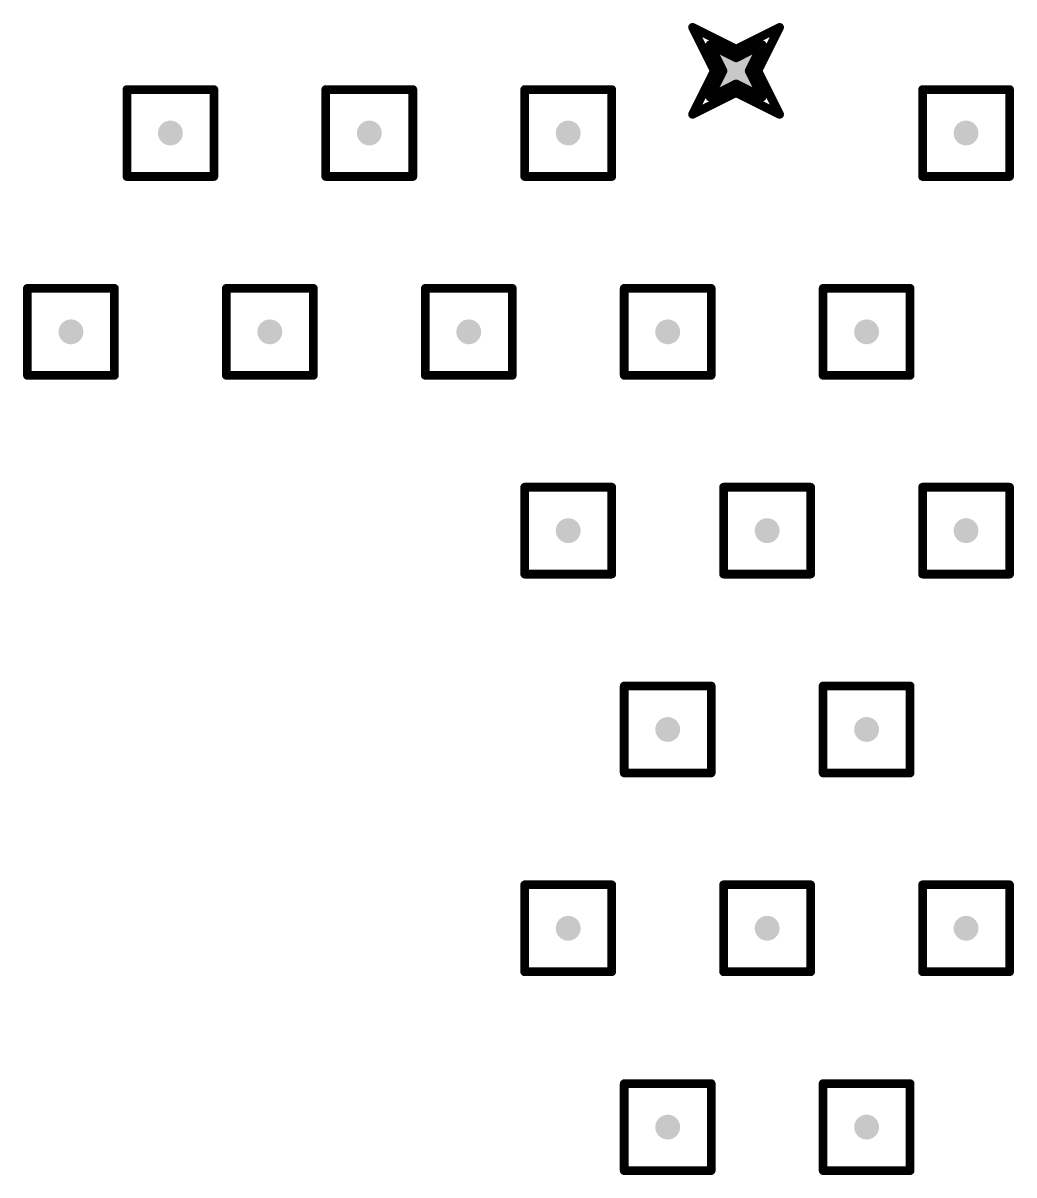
# Model space of a CAD drawing. Header units: inches. Extents: x 0 to 17, y 0 to 4.
# Drawn here: x 1.6148 to 1.9285, y 2.4652 to 2.8301 of the extents above; entities that cross this region are included whole.
import ezdxf

# ---------------------------------------------------------------- set-up
doc = ezdxf.new("R2010")
doc.units = ezdxf.units.IN
doc.header["$MEASUREMENT"] = 0
doc.layers.add('Drill Drawing', color=1, linetype='Continuous')
doc.layers.add('Via Holes', color=16, linetype='Continuous')

msp = doc.modelspace()

# ---------------------------------------------------------------- hatches: boundary and pattern name
at = {"layer": 'Via Holes'}
h = msp.add_hatch(color=7, dxfattribs=at)
edge = h.paths.add_edge_path()
edge.add_arc((1.84055, 2.81496), 0.00787, 0, 360)
h = msp.add_hatch(color=7, dxfattribs=at)
edge = h.paths.add_edge_path()
edge.add_arc((1.66142, 2.79527), 0.00394, 0, 360)
h = msp.add_hatch(color=7, dxfattribs=at)
edge = h.paths.add_edge_path()
edge.add_arc((1.72441, 2.79527), 0.00394, 0, 360)
h = msp.add_hatch(color=7, dxfattribs=at)
edge = h.paths.add_edge_path()
edge.add_arc((1.7874, 2.79527), 0.00394, 0, 360)
h = msp.add_hatch(color=7, dxfattribs=at)
edge = h.paths.add_edge_path()
edge.add_arc((1.91338, 2.79527), 0.00394, 0, 360)
h = msp.add_hatch(color=7, dxfattribs=at)
edge = h.paths.add_edge_path()
edge.add_arc((1.62992, 2.73228), 0.00394, 0, 360)
h = msp.add_hatch(color=7, dxfattribs=at)
edge = h.paths.add_edge_path()
edge.add_arc((1.69291, 2.73228), 0.00394, 0, 360)
h = msp.add_hatch(color=7, dxfattribs=at)
edge = h.paths.add_edge_path()
edge.add_arc((1.7559, 2.73228), 0.00394, 0, 360)
h = msp.add_hatch(color=7, dxfattribs=at)
edge = h.paths.add_edge_path()
edge.add_arc((1.8189, 2.73228), 0.00394, 0, 360)
h = msp.add_hatch(color=7, dxfattribs=at)
edge = h.paths.add_edge_path()
edge.add_arc((1.88189, 2.73228), 0.00394, 0, 360)
h = msp.add_hatch(color=7, dxfattribs=at)
edge = h.paths.add_edge_path()
edge.add_arc((1.7874, 2.66929), 0.00394, 0, 360)
h = msp.add_hatch(color=7, dxfattribs=at)
edge = h.paths.add_edge_path()
edge.add_arc((1.85039, 2.66929), 0.00394, 0, 360)
h = msp.add_hatch(color=7, dxfattribs=at)
edge = h.paths.add_edge_path()
edge.add_arc((1.91338, 2.66929), 0.00394, 0, 360)
h = msp.add_hatch(color=7, dxfattribs=at)
edge = h.paths.add_edge_path()
edge.add_arc((1.8189, 2.6063), 0.00394, 0, 360)
h = msp.add_hatch(color=7, dxfattribs=at)
edge = h.paths.add_edge_path()
edge.add_arc((1.88189, 2.6063), 0.00394, 0, 360)
h = msp.add_hatch(color=7, dxfattribs=at)
edge = h.paths.add_edge_path()
edge.add_arc((1.7874, 2.54331), 0.00394, 0, 360)
h = msp.add_hatch(color=7, dxfattribs=at)
edge = h.paths.add_edge_path()
edge.add_arc((1.85039, 2.54331), 0.00394, 0, 360)
h = msp.add_hatch(color=7, dxfattribs=at)
edge = h.paths.add_edge_path()
edge.add_arc((1.91338, 2.54331), 0.00394, 0, 360)
h = msp.add_hatch(color=7, dxfattribs=at)
edge = h.paths.add_edge_path()
edge.add_arc((1.8189, 2.48031), 0.00394, 0, 360)
h = msp.add_hatch(color=7, dxfattribs=at)
edge = h.paths.add_edge_path()
edge.add_arc((1.88189, 2.48031), 0.00394, 0, 360)

# ---------------------------------------------------------------- linework, layer by layer
at = {"layer": 'Drill Drawing'}
for points in [[(1.82677, 2.82874, 0.00276, 0.00276, 0), (1.84055, 2.82185, 0.00276, 0.00276, 0)], [(1.82677, 2.82874, 0.00276, 0.00276, 0), (1.83366, 2.81496, 0.00276, 0.00276, 0)], [(1.84055, 2.82185, 0.00276, 0.00276, 0), (1.85433, 2.82874, 0.00276, 0.00276, 0)], [(1.84744, 2.81496, 0.00276, 0.00276, 0), (1.85433, 2.82874, 0.00276, 0.00276, 0)], [(1.83228, 2.82323, 0.00276, 0.00276, 0), (1.84055, 2.81909, 0.00276, 0.00276, 0)], [(1.83228, 2.82323, 0.00276, 0.00276, 0), (1.83642, 2.81496, 0.00276, 0.00276, 0)], [(1.84055, 2.81909, 0.00276, 0.00276, 0), (1.84882, 2.82323, 0.00276, 0.00276, 0)], [(1.84469, 2.81496, 0.00276, 0.00276, 0), (1.84882, 2.82323, 0.00276, 0.00276, 0)], [(1.82677, 2.80118, 0.00276, 0.00276, 0), (1.83366, 2.81496, 0.00276, 0.00276, 0)], [(1.83228, 2.80669, 0.00276, 0.00276, 0), (1.83642, 2.81496, 0.00276, 0.00276, 0)], [(1.84469, 2.81496, 0.00276, 0.00276, 0), (1.84882, 2.80669, 0.00276, 0.00276, 0)], [(1.84744, 2.81496, 0.00276, 0.00276, 0), (1.85433, 2.80118, 0.00276, 0.00276, 0)], [(1.64764, 2.80905, 0.00276, 0.00276, 0), (1.6752, 2.80905, 0.00276, 0.00276, 0)], [(1.64764, 2.78149, 0.00276, 0.00276, 0), (1.64764, 2.80905, 0.00276, 0.00276, 0)], [(1.6752, 2.78149, 0.00276, 0.00276, 0), (1.6752, 2.80905, 0.00276, 0.00276, 0)], [(1.71063, 2.80905, 0.00276, 0.00276, 0), (1.73819, 2.80905, 0.00276, 0.00276, 0)], [(1.71063, 2.78149, 0.00276, 0.00276, 0), (1.71063, 2.80905, 0.00276, 0.00276, 0)], [(1.73819, 2.78149, 0.00276, 0.00276, 0), (1.73819, 2.80905, 0.00276, 0.00276, 0)], [(1.77362, 2.80905, 0.00276, 0.00276, 0), (1.80118, 2.80905, 0.00276, 0.00276, 0)], [(1.77362, 2.78149, 0.00276, 0.00276, 0), (1.77362, 2.80905, 0.00276, 0.00276, 0)], [(1.80118, 2.78149, 0.00276, 0.00276, 0), (1.80118, 2.80905, 0.00276, 0.00276, 0)], [(1.83228, 2.80669, 0.00276, 0.00276, 0), (1.84055, 2.81083, 0.00276, 0.00276, 0)], [(1.84055, 2.81083, 0.00276, 0.00276, 0), (1.84882, 2.80669, 0.00276, 0.00276, 0)], [(1.89961, 2.80905, 0.00276, 0.00276, 0), (1.92716, 2.80905, 0.00276, 0.00276, 0)], [(1.89961, 2.78149, 0.00276, 0.00276, 0), (1.89961, 2.80905, 0.00276, 0.00276, 0)], [(1.92716, 2.78149, 0.00276, 0.00276, 0), (1.92716, 2.80905, 0.00276, 0.00276, 0)], [(1.82677, 2.80118, 0.00276, 0.00276, 0), (1.84055, 2.80807, 0.00276, 0.00276, 0)], [(1.84055, 2.80807, 0.00276, 0.00276, 0), (1.85433, 2.80118, 0.00276, 0.00276, 0)], [(1.64764, 2.78149, 0.00276, 0.00276, 0), (1.6752, 2.78149, 0.00276, 0.00276, 0)], [(1.71063, 2.78149, 0.00276, 0.00276, 0), (1.73819, 2.78149, 0.00276, 0.00276, 0)], [(1.77362, 2.78149, 0.00276, 0.00276, 0), (1.80118, 2.78149, 0.00276, 0.00276, 0)], [(1.89961, 2.78149, 0.00276, 0.00276, 0), (1.92716, 2.78149, 0.00276, 0.00276, 0)], [(1.61614, 2.74606, 0.00276, 0.00276, 0), (1.6437, 2.74606, 0.00276, 0.00276, 0)], [(1.61614, 2.7185, 0.00276, 0.00276, 0), (1.61614, 2.74606, 0.00276, 0.00276, 0)], [(1.6437, 2.7185, 0.00276, 0.00276, 0), (1.6437, 2.74606, 0.00276, 0.00276, 0)], [(1.67913, 2.74606, 0.00276, 0.00276, 0), (1.70669, 2.74606, 0.00276, 0.00276, 0)], [(1.67913, 2.7185, 0.00276, 0.00276, 0), (1.67913, 2.74606, 0.00276, 0.00276, 0)], [(1.70669, 2.7185, 0.00276, 0.00276, 0), (1.70669, 2.74606, 0.00276, 0.00276, 0)], [(1.74212, 2.74606, 0.00276, 0.00276, 0), (1.76968, 2.74606, 0.00276, 0.00276, 0)], [(1.74212, 2.7185, 0.00276, 0.00276, 0), (1.74212, 2.74606, 0.00276, 0.00276, 0)], [(1.76968, 2.7185, 0.00276, 0.00276, 0), (1.76968, 2.74606, 0.00276, 0.00276, 0)], [(1.80512, 2.74606, 0.00276, 0.00276, 0), (1.83268, 2.74606, 0.00276, 0.00276, 0)], [(1.80512, 2.7185, 0.00276, 0.00276, 0), (1.80512, 2.74606, 0.00276, 0.00276, 0)], [(1.83268, 2.7185, 0.00276, 0.00276, 0), (1.83268, 2.74606, 0.00276, 0.00276, 0)], [(1.86811, 2.74606, 0.00276, 0.00276, 0), (1.89567, 2.74606, 0.00276, 0.00276, 0)], [(1.86811, 2.7185, 0.00276, 0.00276, 0), (1.86811, 2.74606, 0.00276, 0.00276, 0)], [(1.89567, 2.7185, 0.00276, 0.00276, 0), (1.89567, 2.74606, 0.00276, 0.00276, 0)], [(1.61614, 2.7185, 0.00276, 0.00276, 0), (1.6437, 2.7185, 0.00276, 0.00276, 0)], [(1.67913, 2.7185, 0.00276, 0.00276, 0), (1.70669, 2.7185, 0.00276, 0.00276, 0)], [(1.74212, 2.7185, 0.00276, 0.00276, 0), (1.76968, 2.7185, 0.00276, 0.00276, 0)], [(1.80512, 2.7185, 0.00276, 0.00276, 0), (1.83268, 2.7185, 0.00276, 0.00276, 0)], [(1.86811, 2.7185, 0.00276, 0.00276, 0), (1.89567, 2.7185, 0.00276, 0.00276, 0)], [(1.77362, 2.68307, 0.00276, 0.00276, 0), (1.80118, 2.68307, 0.00276, 0.00276, 0)], [(1.77362, 2.65551, 0.00276, 0.00276, 0), (1.77362, 2.68307, 0.00276, 0.00276, 0)], [(1.80118, 2.65551, 0.00276, 0.00276, 0), (1.80118, 2.68307, 0.00276, 0.00276, 0)], [(1.83661, 2.68307, 0.00276, 0.00276, 0), (1.86417, 2.68307, 0.00276, 0.00276, 0)], [(1.83661, 2.65551, 0.00276, 0.00276, 0), (1.83661, 2.68307, 0.00276, 0.00276, 0)], [(1.86417, 2.65551, 0.00276, 0.00276, 0), (1.86417, 2.68307, 0.00276, 0.00276, 0)], [(1.89961, 2.68307, 0.00276, 0.00276, 0), (1.92716, 2.68307, 0.00276, 0.00276, 0)], [(1.89961, 2.65551, 0.00276, 0.00276, 0), (1.89961, 2.68307, 0.00276, 0.00276, 0)], [(1.92716, 2.65551, 0.00276, 0.00276, 0), (1.92716, 2.68307, 0.00276, 0.00276, 0)], [(1.77362, 2.65551, 0.00276, 0.00276, 0), (1.80118, 2.65551, 0.00276, 0.00276, 0)], [(1.83661, 2.65551, 0.00276, 0.00276, 0), (1.86417, 2.65551, 0.00276, 0.00276, 0)], [(1.89961, 2.65551, 0.00276, 0.00276, 0), (1.92716, 2.65551, 0.00276, 0.00276, 0)], [(1.80512, 2.62008, 0.00276, 0.00276, 0), (1.83268, 2.62008, 0.00276, 0.00276, 0)], [(1.80512, 2.59252, 0.00276, 0.00276, 0), (1.80512, 2.62008, 0.00276, 0.00276, 0)], [(1.83268, 2.59252, 0.00276, 0.00276, 0), (1.83268, 2.62008, 0.00276, 0.00276, 0)], [(1.86811, 2.62008, 0.00276, 0.00276, 0), (1.89567, 2.62008, 0.00276, 0.00276, 0)], [(1.86811, 2.59252, 0.00276, 0.00276, 0), (1.86811, 2.62008, 0.00276, 0.00276, 0)], [(1.89567, 2.59252, 0.00276, 0.00276, 0), (1.89567, 2.62008, 0.00276, 0.00276, 0)], [(1.80512, 2.59252, 0.00276, 0.00276, 0), (1.83268, 2.59252, 0.00276, 0.00276, 0)], [(1.86811, 2.59252, 0.00276, 0.00276, 0), (1.89567, 2.59252, 0.00276, 0.00276, 0)], [(1.77362, 2.55709, 0.00276, 0.00276, 0), (1.80118, 2.55709, 0.00276, 0.00276, 0)], [(1.77362, 2.52953, 0.00276, 0.00276, 0), (1.77362, 2.55709, 0.00276, 0.00276, 0)], [(1.80118, 2.52953, 0.00276, 0.00276, 0), (1.80118, 2.55709, 0.00276, 0.00276, 0)], [(1.83661, 2.55709, 0.00276, 0.00276, 0), (1.86417, 2.55709, 0.00276, 0.00276, 0)], [(1.83661, 2.52953, 0.00276, 0.00276, 0), (1.83661, 2.55709, 0.00276, 0.00276, 0)], [(1.86417, 2.52953, 0.00276, 0.00276, 0), (1.86417, 2.55709, 0.00276, 0.00276, 0)], [(1.89961, 2.55709, 0.00276, 0.00276, 0), (1.92716, 2.55709, 0.00276, 0.00276, 0)], [(1.89961, 2.52953, 0.00276, 0.00276, 0), (1.89961, 2.55709, 0.00276, 0.00276, 0)], [(1.92716, 2.52953, 0.00276, 0.00276, 0), (1.92716, 2.55709, 0.00276, 0.00276, 0)], [(1.77362, 2.52953, 0.00276, 0.00276, 0), (1.80118, 2.52953, 0.00276, 0.00276, 0)], [(1.83661, 2.52953, 0.00276, 0.00276, 0), (1.86417, 2.52953, 0.00276, 0.00276, 0)], [(1.89961, 2.52953, 0.00276, 0.00276, 0), (1.92716, 2.52953, 0.00276, 0.00276, 0)], [(1.80512, 2.49409, 0.00276, 0.00276, 0), (1.83268, 2.49409, 0.00276, 0.00276, 0)], [(1.80512, 2.46653, 0.00276, 0.00276, 0), (1.80512, 2.49409, 0.00276, 0.00276, 0)], [(1.83268, 2.46653, 0.00276, 0.00276, 0), (1.83268, 2.49409, 0.00276, 0.00276, 0)], [(1.86811, 2.49409, 0.00276, 0.00276, 0), (1.89567, 2.49409, 0.00276, 0.00276, 0)], [(1.86811, 2.46653, 0.00276, 0.00276, 0), (1.86811, 2.49409, 0.00276, 0.00276, 0)], [(1.89567, 2.46653, 0.00276, 0.00276, 0), (1.89567, 2.49409, 0.00276, 0.00276, 0)], [(1.80512, 2.46653, 0.00276, 0.00276, 0), (1.83268, 2.46653, 0.00276, 0.00276, 0)], [(1.86811, 2.46653, 0.00276, 0.00276, 0), (1.89567, 2.46653, 0.00276, 0.00276, 0)]]:
    msp.add_lwpolyline(points, format="xyseb", dxfattribs=at)
for points in [[(1.82608, 2.82874, 0.00138, 0.00138, 1), (1.82746, 2.82874, 0.00138, 0.00138, 1)], [(1.82608, 2.82874, 0.00138, 0.00138, 1), (1.82746, 2.82874, 0.00138, 0.00138, 1)], [(1.85364, 2.82874, 0.00138, 0.00138, 1), (1.85502, 2.82874, 0.00138, 0.00138, 1)], [(1.85364, 2.82874, 0.00138, 0.00138, 1), (1.85502, 2.82874, 0.00138, 0.00138, 1)], [(1.8316, 2.82323, 0.00138, 0.00138, 1), (1.83297, 2.82323, 0.00138, 0.00138, 1)], [(1.8316, 2.82323, 0.00138, 0.00138, 1), (1.83297, 2.82323, 0.00138, 0.00138, 1)], [(1.83986, 2.82185, 0.00138, 0.00138, 1), (1.84124, 2.82185, 0.00138, 0.00138, 1)], [(1.83986, 2.82185, 0.00138, 0.00138, 1), (1.84124, 2.82185, 0.00138, 0.00138, 1)], [(1.84813, 2.82323, 0.00138, 0.00138, 1), (1.84951, 2.82323, 0.00138, 0.00138, 1)], [(1.84813, 2.82323, 0.00138, 0.00138, 1), (1.84951, 2.82323, 0.00138, 0.00138, 1)], [(1.83986, 2.81909, 0.00138, 0.00138, 1), (1.84124, 2.81909, 0.00138, 0.00138, 1)], [(1.83986, 2.81909, 0.00138, 0.00138, 1), (1.84124, 2.81909, 0.00138, 0.00138, 1)], [(1.83297, 2.81496, 0.00138, 0.00138, 1), (1.83435, 2.81496, 0.00138, 0.00138, 1)], [(1.83297, 2.81496, 0.00138, 0.00138, 1), (1.83435, 2.81496, 0.00138, 0.00138, 1)], [(1.83573, 2.81496, 0.00138, 0.00138, 1), (1.83711, 2.81496, 0.00138, 0.00138, 1)], [(1.83573, 2.81496, 0.00138, 0.00138, 1), (1.83711, 2.81496, 0.00138, 0.00138, 1)], [(1.844, 2.81496, 0.00138, 0.00138, 1), (1.84537, 2.81496, 0.00138, 0.00138, 1)], [(1.844, 2.81496, 0.00138, 0.00138, 1), (1.84537, 2.81496, 0.00138, 0.00138, 1)], [(1.84675, 2.81496, 0.00138, 0.00138, 1), (1.84813, 2.81496, 0.00138, 0.00138, 1)], [(1.84675, 2.81496, 0.00138, 0.00138, 1), (1.84813, 2.81496, 0.00138, 0.00138, 1)], [(1.64695, 2.80905, 0.00138, 0.00138, 1), (1.64833, 2.80905, 0.00138, 0.00138, 1)], [(1.64695, 2.80905, 0.00138, 0.00138, 1), (1.64833, 2.80905, 0.00138, 0.00138, 1)], [(1.67451, 2.80905, 0.00138, 0.00138, 1), (1.67588, 2.80905, 0.00138, 0.00138, 1)], [(1.67451, 2.80905, 0.00138, 0.00138, 1), (1.67588, 2.80905, 0.00138, 0.00138, 1)], [(1.70994, 2.80905, 0.00138, 0.00138, 1), (1.71132, 2.80905, 0.00138, 0.00138, 1)], [(1.70994, 2.80905, 0.00138, 0.00138, 1), (1.71132, 2.80905, 0.00138, 0.00138, 1)], [(1.7375, 2.80905, 0.00138, 0.00138, 1), (1.73888, 2.80905, 0.00138, 0.00138, 1)], [(1.7375, 2.80905, 0.00138, 0.00138, 1), (1.73888, 2.80905, 0.00138, 0.00138, 1)], [(1.77293, 2.80905, 0.00138, 0.00138, 1), (1.77431, 2.80905, 0.00138, 0.00138, 1)], [(1.77293, 2.80905, 0.00138, 0.00138, 1), (1.77431, 2.80905, 0.00138, 0.00138, 1)], [(1.80049, 2.80905, 0.00138, 0.00138, 1), (1.80187, 2.80905, 0.00138, 0.00138, 1)], [(1.80049, 2.80905, 0.00138, 0.00138, 1), (1.80187, 2.80905, 0.00138, 0.00138, 1)], [(1.83986, 2.81083, 0.00138, 0.00138, 1), (1.84124, 2.81083, 0.00138, 0.00138, 1)], [(1.83986, 2.81083, 0.00138, 0.00138, 1), (1.84124, 2.81083, 0.00138, 0.00138, 1)], [(1.89892, 2.80905, 0.00138, 0.00138, 1), (1.90029, 2.80905, 0.00138, 0.00138, 1)], [(1.89892, 2.80905, 0.00138, 0.00138, 1), (1.90029, 2.80905, 0.00138, 0.00138, 1)], [(1.92648, 2.80905, 0.00138, 0.00138, 1), (1.92785, 2.80905, 0.00138, 0.00138, 1)], [(1.92648, 2.80905, 0.00138, 0.00138, 1), (1.92785, 2.80905, 0.00138, 0.00138, 1)], [(1.8316, 2.80669, 0.00138, 0.00138, 1), (1.83297, 2.80669, 0.00138, 0.00138, 1)], [(1.8316, 2.80669, 0.00138, 0.00138, 1), (1.83297, 2.80669, 0.00138, 0.00138, 1)], [(1.83986, 2.80807, 0.00138, 0.00138, 1), (1.84124, 2.80807, 0.00138, 0.00138, 1)], [(1.83986, 2.80807, 0.00138, 0.00138, 1), (1.84124, 2.80807, 0.00138, 0.00138, 1)], [(1.84813, 2.80669, 0.00138, 0.00138, 1), (1.84951, 2.80669, 0.00138, 0.00138, 1)], [(1.84813, 2.80669, 0.00138, 0.00138, 1), (1.84951, 2.80669, 0.00138, 0.00138, 1)], [(1.82608, 2.80118, 0.00138, 0.00138, 1), (1.82746, 2.80118, 0.00138, 0.00138, 1)], [(1.82608, 2.80118, 0.00138, 0.00138, 1), (1.82746, 2.80118, 0.00138, 0.00138, 1)], [(1.85364, 2.80118, 0.00138, 0.00138, 1), (1.85502, 2.80118, 0.00138, 0.00138, 1)], [(1.85364, 2.80118, 0.00138, 0.00138, 1), (1.85502, 2.80118, 0.00138, 0.00138, 1)], [(1.64695, 2.78149, 0.00138, 0.00138, 1), (1.64833, 2.78149, 0.00138, 0.00138, 1)], [(1.64695, 2.78149, 0.00138, 0.00138, 1), (1.64833, 2.78149, 0.00138, 0.00138, 1)], [(1.67451, 2.78149, 0.00138, 0.00138, 1), (1.67588, 2.78149, 0.00138, 0.00138, 1)], [(1.67451, 2.78149, 0.00138, 0.00138, 1), (1.67588, 2.78149, 0.00138, 0.00138, 1)], [(1.70994, 2.78149, 0.00138, 0.00138, 1), (1.71132, 2.78149, 0.00138, 0.00138, 1)], [(1.70994, 2.78149, 0.00138, 0.00138, 1), (1.71132, 2.78149, 0.00138, 0.00138, 1)], [(1.7375, 2.78149, 0.00138, 0.00138, 1), (1.73888, 2.78149, 0.00138, 0.00138, 1)], [(1.7375, 2.78149, 0.00138, 0.00138, 1), (1.73888, 2.78149, 0.00138, 0.00138, 1)], [(1.77293, 2.78149, 0.00138, 0.00138, 1), (1.77431, 2.78149, 0.00138, 0.00138, 1)], [(1.77293, 2.78149, 0.00138, 0.00138, 1), (1.77431, 2.78149, 0.00138, 0.00138, 1)], [(1.80049, 2.78149, 0.00138, 0.00138, 1), (1.80187, 2.78149, 0.00138, 0.00138, 1)], [(1.80049, 2.78149, 0.00138, 0.00138, 1), (1.80187, 2.78149, 0.00138, 0.00138, 1)], [(1.89892, 2.78149, 0.00138, 0.00138, 1), (1.90029, 2.78149, 0.00138, 0.00138, 1)], [(1.89892, 2.78149, 0.00138, 0.00138, 1), (1.90029, 2.78149, 0.00138, 0.00138, 1)], [(1.92648, 2.78149, 0.00138, 0.00138, 1), (1.92785, 2.78149, 0.00138, 0.00138, 1)], [(1.92648, 2.78149, 0.00138, 0.00138, 1), (1.92785, 2.78149, 0.00138, 0.00138, 1)], [(1.61545, 2.74606, 0.00138, 0.00138, 1), (1.61683, 2.74606, 0.00138, 0.00138, 1)], [(1.61545, 2.74606, 0.00138, 0.00138, 1), (1.61683, 2.74606, 0.00138, 0.00138, 1)], [(1.64301, 2.74606, 0.00138, 0.00138, 1), (1.64439, 2.74606, 0.00138, 0.00138, 1)], [(1.64301, 2.74606, 0.00138, 0.00138, 1), (1.64439, 2.74606, 0.00138, 0.00138, 1)], [(1.67844, 2.74606, 0.00138, 0.00138, 1), (1.67982, 2.74606, 0.00138, 0.00138, 1)], [(1.67844, 2.74606, 0.00138, 0.00138, 1), (1.67982, 2.74606, 0.00138, 0.00138, 1)], [(1.706, 2.74606, 0.00138, 0.00138, 1), (1.70738, 2.74606, 0.00138, 0.00138, 1)], [(1.706, 2.74606, 0.00138, 0.00138, 1), (1.70738, 2.74606, 0.00138, 0.00138, 1)], [(1.74144, 2.74606, 0.00138, 0.00138, 1), (1.74281, 2.74606, 0.00138, 0.00138, 1)], [(1.74144, 2.74606, 0.00138, 0.00138, 1), (1.74281, 2.74606, 0.00138, 0.00138, 1)], [(1.76899, 2.74606, 0.00138, 0.00138, 1), (1.77037, 2.74606, 0.00138, 0.00138, 1)], [(1.76899, 2.74606, 0.00138, 0.00138, 1), (1.77037, 2.74606, 0.00138, 0.00138, 1)], [(1.80443, 2.74606, 0.00138, 0.00138, 1), (1.80581, 2.74606, 0.00138, 0.00138, 1)], [(1.80443, 2.74606, 0.00138, 0.00138, 1), (1.80581, 2.74606, 0.00138, 0.00138, 1)], [(1.83199, 2.74606, 0.00138, 0.00138, 1), (1.83336, 2.74606, 0.00138, 0.00138, 1)], [(1.83199, 2.74606, 0.00138, 0.00138, 1), (1.83336, 2.74606, 0.00138, 0.00138, 1)], [(1.86742, 2.74606, 0.00138, 0.00138, 1), (1.8688, 2.74606, 0.00138, 0.00138, 1)], [(1.86742, 2.74606, 0.00138, 0.00138, 1), (1.8688, 2.74606, 0.00138, 0.00138, 1)], [(1.89498, 2.74606, 0.00138, 0.00138, 1), (1.89636, 2.74606, 0.00138, 0.00138, 1)], [(1.89498, 2.74606, 0.00138, 0.00138, 1), (1.89636, 2.74606, 0.00138, 0.00138, 1)], [(1.61545, 2.7185, 0.00138, 0.00138, 1), (1.61683, 2.7185, 0.00138, 0.00138, 1)], [(1.61545, 2.7185, 0.00138, 0.00138, 1), (1.61683, 2.7185, 0.00138, 0.00138, 1)], [(1.64301, 2.7185, 0.00138, 0.00138, 1), (1.64439, 2.7185, 0.00138, 0.00138, 1)], [(1.64301, 2.7185, 0.00138, 0.00138, 1), (1.64439, 2.7185, 0.00138, 0.00138, 1)], [(1.67844, 2.7185, 0.00138, 0.00138, 1), (1.67982, 2.7185, 0.00138, 0.00138, 1)], [(1.67844, 2.7185, 0.00138, 0.00138, 1), (1.67982, 2.7185, 0.00138, 0.00138, 1)], [(1.706, 2.7185, 0.00138, 0.00138, 1), (1.70738, 2.7185, 0.00138, 0.00138, 1)], [(1.706, 2.7185, 0.00138, 0.00138, 1), (1.70738, 2.7185, 0.00138, 0.00138, 1)], [(1.74144, 2.7185, 0.00138, 0.00138, 1), (1.74281, 2.7185, 0.00138, 0.00138, 1)], [(1.74144, 2.7185, 0.00138, 0.00138, 1), (1.74281, 2.7185, 0.00138, 0.00138, 1)], [(1.76899, 2.7185, 0.00138, 0.00138, 1), (1.77037, 2.7185, 0.00138, 0.00138, 1)], [(1.76899, 2.7185, 0.00138, 0.00138, 1), (1.77037, 2.7185, 0.00138, 0.00138, 1)], [(1.80443, 2.7185, 0.00138, 0.00138, 1), (1.80581, 2.7185, 0.00138, 0.00138, 1)], [(1.80443, 2.7185, 0.00138, 0.00138, 1), (1.80581, 2.7185, 0.00138, 0.00138, 1)], [(1.83199, 2.7185, 0.00138, 0.00138, 1), (1.83336, 2.7185, 0.00138, 0.00138, 1)], [(1.83199, 2.7185, 0.00138, 0.00138, 1), (1.83336, 2.7185, 0.00138, 0.00138, 1)], [(1.86742, 2.7185, 0.00138, 0.00138, 1), (1.8688, 2.7185, 0.00138, 0.00138, 1)], [(1.86742, 2.7185, 0.00138, 0.00138, 1), (1.8688, 2.7185, 0.00138, 0.00138, 1)], [(1.89498, 2.7185, 0.00138, 0.00138, 1), (1.89636, 2.7185, 0.00138, 0.00138, 1)], [(1.89498, 2.7185, 0.00138, 0.00138, 1), (1.89636, 2.7185, 0.00138, 0.00138, 1)], [(1.77293, 2.68307, 0.00138, 0.00138, 1), (1.77431, 2.68307, 0.00138, 0.00138, 1)], [(1.77293, 2.68307, 0.00138, 0.00138, 1), (1.77431, 2.68307, 0.00138, 0.00138, 1)], [(1.80049, 2.68307, 0.00138, 0.00138, 1), (1.80187, 2.68307, 0.00138, 0.00138, 1)], [(1.80049, 2.68307, 0.00138, 0.00138, 1), (1.80187, 2.68307, 0.00138, 0.00138, 1)], [(1.83592, 2.68307, 0.00138, 0.00138, 1), (1.8373, 2.68307, 0.00138, 0.00138, 1)], [(1.83592, 2.68307, 0.00138, 0.00138, 1), (1.8373, 2.68307, 0.00138, 0.00138, 1)], [(1.86348, 2.68307, 0.00138, 0.00138, 1), (1.86486, 2.68307, 0.00138, 0.00138, 1)], [(1.86348, 2.68307, 0.00138, 0.00138, 1), (1.86486, 2.68307, 0.00138, 0.00138, 1)], [(1.89892, 2.68307, 0.00138, 0.00138, 1), (1.90029, 2.68307, 0.00138, 0.00138, 1)], [(1.89892, 2.68307, 0.00138, 0.00138, 1), (1.90029, 2.68307, 0.00138, 0.00138, 1)], [(1.92648, 2.68307, 0.00138, 0.00138, 1), (1.92785, 2.68307, 0.00138, 0.00138, 1)], [(1.92648, 2.68307, 0.00138, 0.00138, 1), (1.92785, 2.68307, 0.00138, 0.00138, 1)], [(1.77293, 2.65551, 0.00138, 0.00138, 1), (1.77431, 2.65551, 0.00138, 0.00138, 1)], [(1.77293, 2.65551, 0.00138, 0.00138, 1), (1.77431, 2.65551, 0.00138, 0.00138, 1)], [(1.80049, 2.65551, 0.00138, 0.00138, 1), (1.80187, 2.65551, 0.00138, 0.00138, 1)], [(1.80049, 2.65551, 0.00138, 0.00138, 1), (1.80187, 2.65551, 0.00138, 0.00138, 1)], [(1.83592, 2.65551, 0.00138, 0.00138, 1), (1.8373, 2.65551, 0.00138, 0.00138, 1)], [(1.83592, 2.65551, 0.00138, 0.00138, 1), (1.8373, 2.65551, 0.00138, 0.00138, 1)], [(1.86348, 2.65551, 0.00138, 0.00138, 1), (1.86486, 2.65551, 0.00138, 0.00138, 1)], [(1.86348, 2.65551, 0.00138, 0.00138, 1), (1.86486, 2.65551, 0.00138, 0.00138, 1)], [(1.89892, 2.65551, 0.00138, 0.00138, 1), (1.90029, 2.65551, 0.00138, 0.00138, 1)], [(1.89892, 2.65551, 0.00138, 0.00138, 1), (1.90029, 2.65551, 0.00138, 0.00138, 1)], [(1.92648, 2.65551, 0.00138, 0.00138, 1), (1.92785, 2.65551, 0.00138, 0.00138, 1)], [(1.92648, 2.65551, 0.00138, 0.00138, 1), (1.92785, 2.65551, 0.00138, 0.00138, 1)], [(1.80443, 2.62008, 0.00138, 0.00138, 1), (1.80581, 2.62008, 0.00138, 0.00138, 1)], [(1.80443, 2.62008, 0.00138, 0.00138, 1), (1.80581, 2.62008, 0.00138, 0.00138, 1)], [(1.83199, 2.62008, 0.00138, 0.00138, 1), (1.83336, 2.62008, 0.00138, 0.00138, 1)], [(1.83199, 2.62008, 0.00138, 0.00138, 1), (1.83336, 2.62008, 0.00138, 0.00138, 1)], [(1.86742, 2.62008, 0.00138, 0.00138, 1), (1.8688, 2.62008, 0.00138, 0.00138, 1)], [(1.86742, 2.62008, 0.00138, 0.00138, 1), (1.8688, 2.62008, 0.00138, 0.00138, 1)], [(1.89498, 2.62008, 0.00138, 0.00138, 1), (1.89636, 2.62008, 0.00138, 0.00138, 1)], [(1.89498, 2.62008, 0.00138, 0.00138, 1), (1.89636, 2.62008, 0.00138, 0.00138, 1)], [(1.80443, 2.59252, 0.00138, 0.00138, 1), (1.80581, 2.59252, 0.00138, 0.00138, 1)], [(1.80443, 2.59252, 0.00138, 0.00138, 1), (1.80581, 2.59252, 0.00138, 0.00138, 1)], [(1.83199, 2.59252, 0.00138, 0.00138, 1), (1.83336, 2.59252, 0.00138, 0.00138, 1)], [(1.83199, 2.59252, 0.00138, 0.00138, 1), (1.83336, 2.59252, 0.00138, 0.00138, 1)], [(1.86742, 2.59252, 0.00138, 0.00138, 1), (1.8688, 2.59252, 0.00138, 0.00138, 1)], [(1.86742, 2.59252, 0.00138, 0.00138, 1), (1.8688, 2.59252, 0.00138, 0.00138, 1)], [(1.89498, 2.59252, 0.00138, 0.00138, 1), (1.89636, 2.59252, 0.00138, 0.00138, 1)], [(1.89498, 2.59252, 0.00138, 0.00138, 1), (1.89636, 2.59252, 0.00138, 0.00138, 1)], [(1.77293, 2.55709, 0.00138, 0.00138, 1), (1.77431, 2.55709, 0.00138, 0.00138, 1)], [(1.77293, 2.55709, 0.00138, 0.00138, 1), (1.77431, 2.55709, 0.00138, 0.00138, 1)], [(1.80049, 2.55709, 0.00138, 0.00138, 1), (1.80187, 2.55709, 0.00138, 0.00138, 1)], [(1.80049, 2.55709, 0.00138, 0.00138, 1), (1.80187, 2.55709, 0.00138, 0.00138, 1)], [(1.83592, 2.55709, 0.00138, 0.00138, 1), (1.8373, 2.55709, 0.00138, 0.00138, 1)], [(1.83592, 2.55709, 0.00138, 0.00138, 1), (1.8373, 2.55709, 0.00138, 0.00138, 1)], [(1.86348, 2.55709, 0.00138, 0.00138, 1), (1.86486, 2.55709, 0.00138, 0.00138, 1)], [(1.86348, 2.55709, 0.00138, 0.00138, 1), (1.86486, 2.55709, 0.00138, 0.00138, 1)], [(1.89892, 2.55709, 0.00138, 0.00138, 1), (1.90029, 2.55709, 0.00138, 0.00138, 1)], [(1.89892, 2.55709, 0.00138, 0.00138, 1), (1.90029, 2.55709, 0.00138, 0.00138, 1)], [(1.92648, 2.55709, 0.00138, 0.00138, 1), (1.92785, 2.55709, 0.00138, 0.00138, 1)], [(1.92648, 2.55709, 0.00138, 0.00138, 1), (1.92785, 2.55709, 0.00138, 0.00138, 1)], [(1.77293, 2.52953, 0.00138, 0.00138, 1), (1.77431, 2.52953, 0.00138, 0.00138, 1)], [(1.77293, 2.52953, 0.00138, 0.00138, 1), (1.77431, 2.52953, 0.00138, 0.00138, 1)], [(1.80049, 2.52953, 0.00138, 0.00138, 1), (1.80187, 2.52953, 0.00138, 0.00138, 1)], [(1.80049, 2.52953, 0.00138, 0.00138, 1), (1.80187, 2.52953, 0.00138, 0.00138, 1)], [(1.83592, 2.52953, 0.00138, 0.00138, 1), (1.8373, 2.52953, 0.00138, 0.00138, 1)], [(1.83592, 2.52953, 0.00138, 0.00138, 1), (1.8373, 2.52953, 0.00138, 0.00138, 1)], [(1.86348, 2.52953, 0.00138, 0.00138, 1), (1.86486, 2.52953, 0.00138, 0.00138, 1)], [(1.86348, 2.52953, 0.00138, 0.00138, 1), (1.86486, 2.52953, 0.00138, 0.00138, 1)], [(1.89892, 2.52953, 0.00138, 0.00138, 1), (1.90029, 2.52953, 0.00138, 0.00138, 1)], [(1.89892, 2.52953, 0.00138, 0.00138, 1), (1.90029, 2.52953, 0.00138, 0.00138, 1)], [(1.92648, 2.52953, 0.00138, 0.00138, 1), (1.92785, 2.52953, 0.00138, 0.00138, 1)], [(1.92648, 2.52953, 0.00138, 0.00138, 1), (1.92785, 2.52953, 0.00138, 0.00138, 1)], [(1.80443, 2.49409, 0.00138, 0.00138, 1), (1.80581, 2.49409, 0.00138, 0.00138, 1)], [(1.80443, 2.49409, 0.00138, 0.00138, 1), (1.80581, 2.49409, 0.00138, 0.00138, 1)], [(1.83199, 2.49409, 0.00138, 0.00138, 1), (1.83336, 2.49409, 0.00138, 0.00138, 1)], [(1.83199, 2.49409, 0.00138, 0.00138, 1), (1.83336, 2.49409, 0.00138, 0.00138, 1)], [(1.86742, 2.49409, 0.00138, 0.00138, 1), (1.8688, 2.49409, 0.00138, 0.00138, 1)], [(1.86742, 2.49409, 0.00138, 0.00138, 1), (1.8688, 2.49409, 0.00138, 0.00138, 1)], [(1.89498, 2.49409, 0.00138, 0.00138, 1), (1.89636, 2.49409, 0.00138, 0.00138, 1)], [(1.89498, 2.49409, 0.00138, 0.00138, 1), (1.89636, 2.49409, 0.00138, 0.00138, 1)], [(1.80443, 2.46653, 0.00138, 0.00138, 1), (1.80581, 2.46653, 0.00138, 0.00138, 1)], [(1.80443, 2.46653, 0.00138, 0.00138, 1), (1.80581, 2.46653, 0.00138, 0.00138, 1)], [(1.83199, 2.46653, 0.00138, 0.00138, 1), (1.83336, 2.46653, 0.00138, 0.00138, 1)], [(1.83199, 2.46653, 0.00138, 0.00138, 1), (1.83336, 2.46653, 0.00138, 0.00138, 1)], [(1.86742, 2.46653, 0.00138, 0.00138, 1), (1.8688, 2.46653, 0.00138, 0.00138, 1)], [(1.86742, 2.46653, 0.00138, 0.00138, 1), (1.8688, 2.46653, 0.00138, 0.00138, 1)], [(1.89498, 2.46653, 0.00138, 0.00138, 1), (1.89636, 2.46653, 0.00138, 0.00138, 1)], [(1.89498, 2.46653, 0.00138, 0.00138, 1), (1.89636, 2.46653, 0.00138, 0.00138, 1)]]:
    msp.add_lwpolyline(points, format="xyseb", close=True, dxfattribs=at)

doc.saveas('drawing.dxf')
